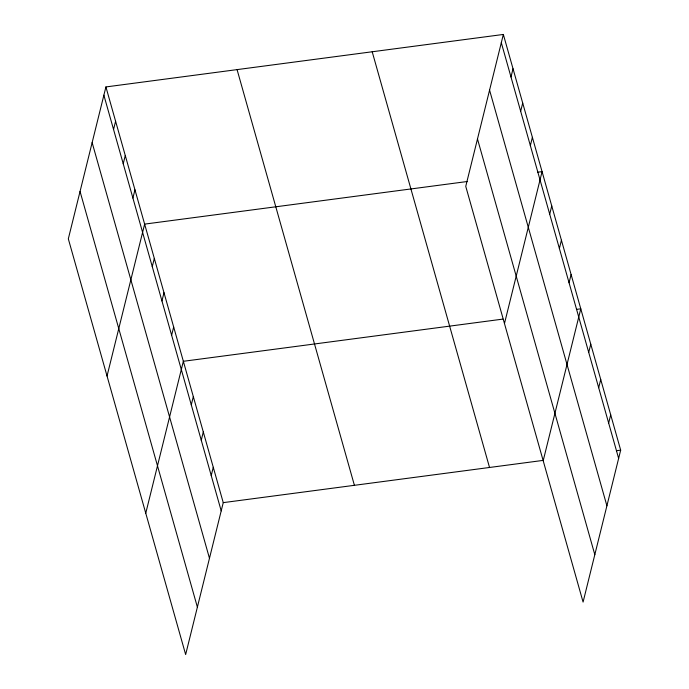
<?xml version="1.0" encoding="UTF-8"?>
<svg xmlns="http://www.w3.org/2000/svg" width="689" height="689" viewBox="0 0 689 689"><rect width="100%" height="100%" fill="white"/><g stroke="black" fill="none" stroke-linecap="round" stroke-linejoin="round"><path stroke-width="1.03" d="M105.917 86.935L68.323 238.842L185.651 654.55L223.245 502.634L105.917 86.935L503.349 34.45L620.677 450.158L583.083 602.065L465.755 186.366L503.349 34.45M113.556 129.48L115.597 121.23M123.236 163.775L125.277 155.525M132.908 198.07L134.958 189.82M107.036 376.03L144.638 224.114L467.426 181.491M152.269 266.66L154.319 258.409M161.949 300.955L163.991 292.704M171.63 335.25L173.671 326.999M145.758 513.21L183.352 361.294L502.953 319.093M191.284 404.882L193.325 396.631M201.257 440.219L203.298 431.969M211.23 475.556L213.271 467.297M510.988 76.996L513.029 68.745M520.669 111.291L522.71 103.04M530.349 145.586L532.39 137.335M504.469 323.546L542.071 171.63L537.799 172.198M549.701 214.184L551.751 205.925M559.382 248.479L561.423 240.22M569.062 282.774L571.103 274.523M543.19 460.734L580.784 308.818L576.521 309.378M588.716 352.406L590.757 344.147M598.689 387.735L600.73 379.484M608.663 423.072L610.704 414.821M223.245 502.634L542.846 460.433M616.414 450.718L620.677 450.158M501.308 42.701L618.636 458.409M489.569 90.113L606.906 505.812M477.486 138.954L594.814 554.662M372.198 51.77L489.526 467.469M237.068 69.615L354.404 485.314M103.875 95.185L221.203 510.885M92.137 142.589L209.473 558.297M80.053 191.439L197.381 607.138"/></g></svg>
